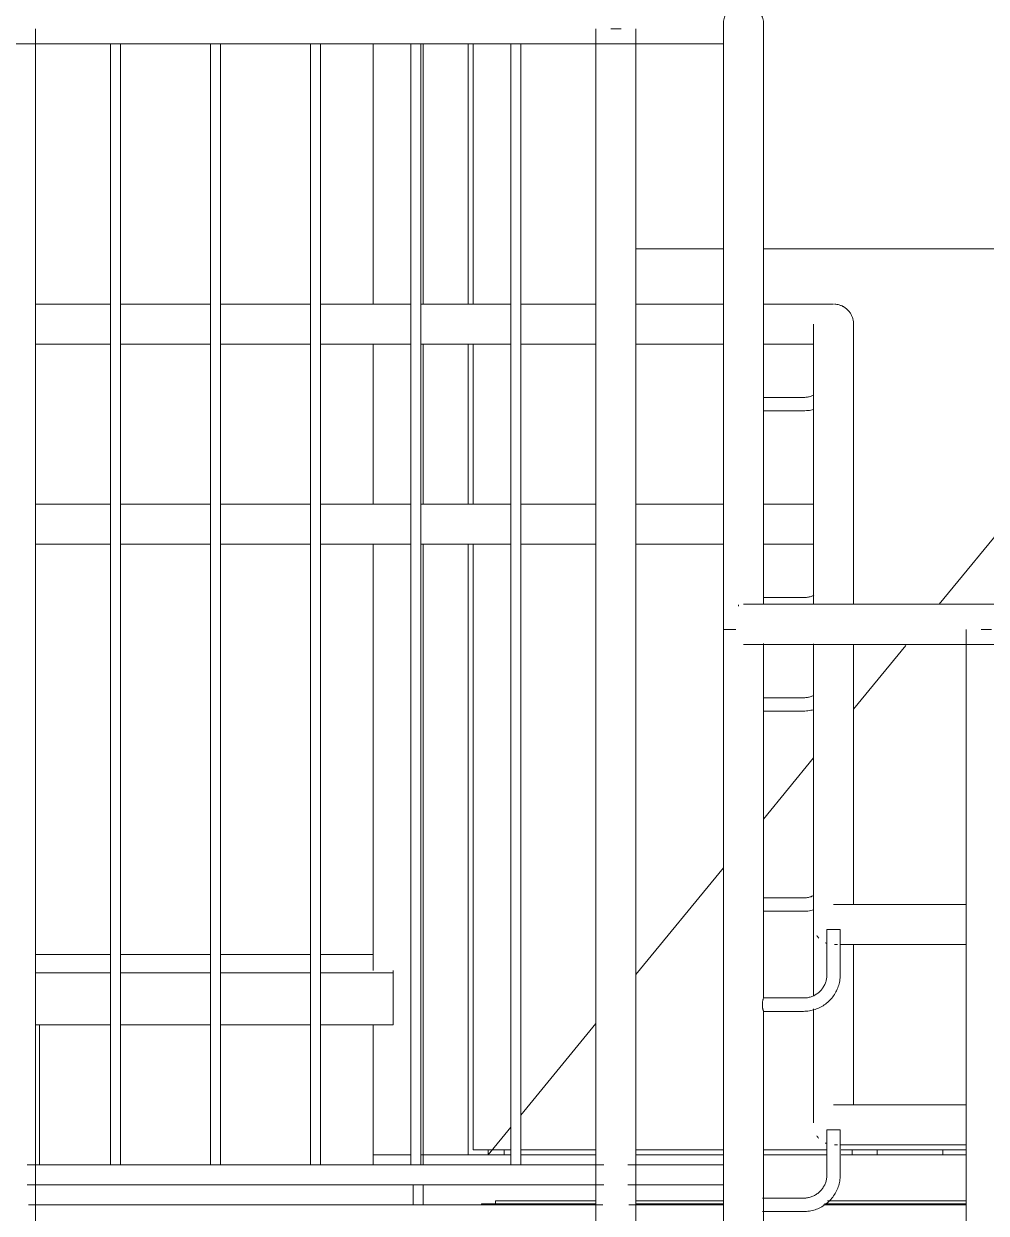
# Model space of a CAD drawing. Header units: millimetres. Extents: x -515342 to 330399, y -224905 to 507333.
# Drawn here: x 226522 to 227484, y -51188 to -49999 of the extents above; entities that cross this region are included whole.
import ezdxf

# ---------------------------------------------------------------- set-up
doc = ezdxf.new("R2010")
doc.units = ezdxf.units.MM
doc.linetypes.add('ASVP_Невидимые', pattern=[5, 3, -2])
doc.layers.get('0').update_dxf_attribs({"lineweight": 0})
for name, color, linetype, lineweight in [('Витраж', 7, 'Continuous', 0), ('Двери', 7, 'Continuous', 0), ('Двери открывание', 7, 'Continuous', 0), ('Лестницы', 7, 'Continuous', 0), ('Обобщенные модели', 7, 'Continuous', 0), ('Ограждение', 7, 'Continuous', 0), ('Перекрытие', 7, 'Continuous', 0), ('Стены внутренние', 7, 'Continuous', 0), ('Стены наружные', 7, 'Continuous', 0), ('Стены штриховка поверхности', 7, 'Continuous', 0)]:
    doc.layers.add(name, color=color, linetype=linetype, lineweight=lineweight)

# ---------------------------------------------------------------- blocks, each defined once
blk = doc.blocks.new('Дверь_Стальная_Фрамуга_2 полотна1 - АР_Дверь_Внутренняя_1350х2680h_коробка__О_Л 2-10217686-Фасад А_-Д')
at = {"layer": 'Двери'}
h = blk.add_hatch(dxfattribs=at)
h.set_pattern_fill('FP_50', color=256, style=0, pattern_type=2)
h.set_pattern_definition([(236.31, (7704.1, 1244.6), (-1778, -3556), [641.07, -5769.6]), (236.31, (7739.7, 1137.9), (-1778, -3556), [384.64, -6026.03]), (236.31, (7526.3, 1137.9), (-1778, -3556), [384.64, -6026.03])])
h.paths.add_polyline_path([(7200.4, 905), (7287.9, 905), (7287.9, 1110.1), (7200.4, 1110), (7200.4, 980)])
h.paths.add_polyline_path([(7340.6, 905), (7787.9, 905), (7787.9, 2025), (7187.9, 2025), (7187.9, 1150), (7300.1, 1149), (7303, 1149.4), (7307.9, 1150), (7313, 1149.3), (7317.9, 1147.3), (7322, 1144.1), (7326.7, 1136.2), (7327.7, 1131), (7327.9, 1121.6), (7327.9, 905)])
for p, q in [((7032.9, 850), (7032.9, 1110)), ((7037.9, 1110), (7037.9, 850)), ((7287.9, 905), (7200.4, 905)), ((7787.9, 905), (7327.7, 905)), ((7032.9, 650), (7032.9, 810.1)), ((7037.9, 810.1), (7037.9, 650)), ((7032.9, 0), (7032.9, 610.1)), ((7037.9, 610.1), (7037.9, 5)), ((7037.9, 5), (7075.4, 5)), ((7052.9, 5), (7052.9, 0)), ((7068.9, 0), (7068.9, 5)), ((7085.3, 5), (7160.4, 5)), ((7200.2, 5), (7287.9, 5)), ((7327.8, 5), (7391.4, 5)), ((7405.3, 5), (7530.4, 5)), ((7032.9, 0), (6987.9, 0)), ((7052.9, 0), (7032.9, 0)), ((7052.9, 0), (7068.9, 0))]:
    blk.add_line(p, q, dxfattribs=at)
at = {"layer": 'Двери открывание'}
for p, q in [((7503.5, 550), (7937.9, 1080)), ((7417.9, 445.4), (7469.9, 509)), ((7327.8, 335.5), (7377.9, 396.6)), ((7200.4, 180), (7287.9, 286.8)), ((7085.3, 39.6), (7160.4, 131.2)), ((7052.9, 0), (7075.4, 27.5))]:
    blk.add_line(p, q, dxfattribs=at)
blk = doc.blocks.new('Ограждение - АР_Ограждение_Балясина_D40 доп поручень 700_900-V231-Фасад А_-Д')
at = {"layer": 'Ограждение'}
blk.add_line((6600.4, -110.1), (6600.4, 1125), dxfattribs=at)
blk = doc.blocks.new('Ограждение - АР_Ограждение_Балясина_10-9707770-Фасад А_-Д')
at = {"layer": 'Ограждение'}
for p, q in [((6075.4, 1110), (6075.4, -10)), ((6080.4, 1110), (6075.4, 1110)), ((6085.4, 1110), (6080.4, 1110)), ((6085.4, -10), (6085.4, 1110)), ((6075.4, -10), (6080.4, -10)), ((6080.4, -10), (6085.4, -10))]:
    blk.add_line(p, q, dxfattribs=at)
blk = doc.blocks.new('Ограждение - АР_Ограждение_Балясина_D40 доп поручень 700_900-V232-Фасад А_-Д')
at = {"layer": 'Ограждение'}
for p, q in [((7160.4, 1125), (7160.4, -123.6)), ((7175.2, 1125), (7180.4, 1125)), ((7180.4, 1125), (7185.5, 1125)), ((7200.4, -124.9), (7200.4, 1125))]:
    blk.add_line(p, q, dxfattribs=at)
blk = doc.blocks.new('Ограждение - АР_Ограждение_Балясина_D40 доп поручень 700_900-V233-Фасад А_-Д')
at = {"layer": 'Ограждение'}
for p, q in [((7367.9, 756.7), (7327.9, 756.7)), ((7327.9, 743.3), (7367.9, 743.3)), ((7367.9, 556.7), (7327.9, 556.7))]:
    blk.add_line(p, q, dxfattribs=at)
at = {"layer": 'Ограждение', "flags": 128}
for points in [[(7378, 759), (7377.2, 758.6), (7376.3, 758.3), (7375.4, 757.9), (7374.5, 757.6), (7373.6, 757.4), (7372.7, 757.2), (7371.8, 757), (7370.9, 756.9), (7370, 756.8), (7369, 756.7), (7368.1, 756.7), (7367.9, 756.7)], [(7367.9, 743.3), (7369.3, 743.4), (7370.8, 743.5), (7372.2, 743.6), (7373.7, 743.8), (7375.1, 744.1), (7376.6, 744.4), (7377.9, 744.7)], [(7378, 559), (7377.2, 558.6), (7376.3, 558.3), (7375.4, 557.9), (7374.5, 557.6), (7373.6, 557.4), (7372.7, 557.2), (7371.8, 557), (7370.9, 556.9), (7370, 556.8), (7369, 556.7), (7368.1, 556.7), (7367.9, 556.7)]]:
    blk.add_lwpolyline(points, dxfattribs=at)
blk = doc.blocks.new('Ограждение - АР_Ограждение_Балясина_D40 доп поручень 700_900-V234-Фасад А_-Д')
at = {"layer": 'Ограждение'}
for p, q in [((7287.9, 825), (7287.9, 817.6)), ((7327.9, 817.6), (7327.9, 825)), ((7287.9, 542.7), (7287.9, 525)), ((7367.9, 456.7), (7327.9, 456.7)), ((7327.9, 443.3), (7367.9, 443.3)), ((7367.9, 256.7), (7327.7, 256.7)), ((7327.7, 243.3), (7367.9, 243.3))]:
    blk.add_line(p, q, dxfattribs=at)
at = {"layer": 'Ограждение', "flags": 128}
for points in [[(7378, 459), (7377.2, 458.6), (7376.3, 458.3), (7375.4, 457.9), (7374.5, 457.6), (7373.6, 457.4), (7372.7, 457.2), (7371.8, 457), (7370.9, 456.9), (7370, 456.8), (7369, 456.7), (7368.1, 456.7), (7367.9, 456.7)], [(7367.9, 443.3), (7369.3, 443.4), (7370.8, 443.5), (7372.2, 443.6), (7373.7, 443.8), (7375.1, 444.1), (7376.6, 444.4), (7377.9, 444.7)], [(7378, 259), (7377.2, 258.6), (7376.3, 258.3), (7375.4, 257.9), (7374.5, 257.6), (7373.6, 257.4), (7372.7, 257.2), (7371.8, 257), (7370.9, 256.9), (7370, 256.8), (7369, 256.7), (7368.1, 256.7), (7367.9, 256.7)], [(7367.9, 243.3), (7369.3, 243.4), (7370.8, 243.5), (7372.2, 243.6), (7373.7, 243.8), (7375.1, 244.1), (7376.6, 244.4), (7377.9, 244.7)]]:
    blk.add_lwpolyline(points, dxfattribs=at)
blk = doc.blocks.new('Ограждение - АР_Ограждение_Балясина_10-10261096-Фасад А_-Д')
at = {"layer": 'Ограждение'}
blk.add_line((7302.9, 549.5), (7302.9, 548.3), dxfattribs=at)
blk = doc.blocks.new('Ограждение - АР_Ограждение_Балясина_D40 доп поручень 700_900-V235-Фасад А_-Д')
at = {"layer": 'Ограждение', "flags": 128}
for points in [[(7367.9, 143.3), (7369.3, 143.4), (7370.8, 143.5), (7372.2, 143.6), (7373.7, 143.8), (7375.1, 144.1), (7376.6, 144.4), (7378, 144.8), (7379.4, 145.2), (7380.8, 145.7), (7382.1, 146.2), (7383.5, 146.8), (7384.8, 147.5), (7386.1, 148.2), (7387.3, 148.9), (7388.6, 149.7), (7389.7, 150.6), (7390.9, 151.5), (7392, 152.4), (7393.1, 153.4), (7394.2, 154.5), (7395.2, 155.5), (7396.1, 156.6), (7397, 157.8), (7397.9, 159), (7398.7, 160.2), (7399.5, 161.4), (7400.2, 162.7), (7400.9, 164), (7401.5, 165.4), (7402, 166.7), (7402.5, 168.1), (7403, 169.5), (7403.4, 170.9), (7403.7, 172.3), (7404, 173.8), (7404.2, 175.2), (7404.4, 176.7), (7404.5, 178.1), (7404.5, 179.6), (7404.5, 180)], [(7367.9, -56.7), (7369.3, -56.6), (7370.8, -56.5), (7372.2, -56.4), (7373.7, -56.2), (7375.1, -55.9), (7376.6, -55.6), (7378, -55.2), (7379.4, -54.8), (7380.8, -54.3), (7382.1, -53.8), (7383.5, -53.2), (7384.8, -52.5), (7386.1, -51.8), (7387.3, -51.1), (7388.6, -50.3), (7389.7, -49.4), (7390.9, -48.5), (7392, -47.6), (7393.1, -46.6), (7394.2, -45.5), (7395.2, -44.5), (7396.1, -43.4), (7397, -42.2), (7397.9, -41), (7398.7, -39.8), (7399.5, -38.6), (7400.2, -37.3), (7400.9, -36), (7401.5, -34.6), (7402, -33.3), (7402.5, -31.9), (7403, -30.5), (7403.4, -29.1), (7403.7, -27.7), (7404, -26.2), (7404.2, -24.8), (7404.4, -23.3), (7404.5, -21.9), (7404.5, -20.4), (7404.5, -20)]]:
    blk.add_lwpolyline(points, dxfattribs=at)
blk = doc.blocks.new('Ограждение - АР_Ограждение_Балясина_D40 доп поручень 700_900-V236-Фасад А_-Д')
at = {"layer": 'Ограждение'}
for p, q in [((7287.9, 525), (7287.9, -800)), ((7287.9, 525), (7300.3, 525)), ((7327.9, 156.7), (7327.9, 510.7)), ((7391.2, 225), (7391.2, 180)), ((7391.2, 225), (7404.5, 225)), ((7404.5, 180), (7404.5, 225)), ((7367.9, 156.7), (7327.9, 156.7)), ((7327.9, -610), (7327.9, 143.3)), ((7327.9, 143.3), (7367.9, 143.3)), ((7391.2, 25), (7391.2, -20)), ((7391.2, 25), (7404.5, 25)), ((7404.5, -20), (7404.5, 25)), ((7367.9, -43.3), (7326.7, -43.3)), ((7326.7, -56.7), (7367.9, -56.7))]:
    blk.add_line(p, q, dxfattribs=at)
at = {"layer": 'Ограждение', "flags": 128}
for points in [[(7367.9, 143.3), (7369.3, 143.4), (7370.8, 143.5), (7372.2, 143.6), (7373.7, 143.8), (7375.1, 144.1), (7376.6, 144.4), (7378, 144.8), (7379.4, 145.2), (7380.8, 145.7), (7382.1, 146.2), (7383.5, 146.8), (7384.8, 147.5), (7386.1, 148.2), (7387.3, 148.9), (7388.6, 149.7), (7389.7, 150.6), (7390.9, 151.5), (7392, 152.4), (7393.1, 153.4), (7394.2, 154.5), (7395.2, 155.5), (7396.1, 156.6), (7397, 157.8), (7397.9, 159), (7398.7, 160.2), (7399.5, 161.4), (7400.2, 162.7), (7400.9, 164), (7401.5, 165.4), (7402, 166.7), (7402.5, 168.1), (7403, 169.5), (7403.4, 170.9), (7403.7, 172.3), (7404, 173.8), (7404.2, 175.2), (7404.4, 176.7), (7404.5, 178.1), (7404.5, 179.6), (7404.5, 180)], [(7391.2, 180), (7391.2, 179.1), (7391.1, 178.1), (7391, 177.2), (7390.9, 176.3), (7390.7, 175.4), (7390.5, 174.5), (7390.3, 173.6), (7390, 172.7), (7389.7, 171.8), (7389.3, 170.9), (7389, 170.1), (7388.5, 169.2), (7388.1, 168.4), (7387.6, 167.6), (7387.1, 166.8), (7386.6, 166.1), (7386, 165.3), (7385.4, 164.6), (7384.8, 163.9), (7384.1, 163.3), (7383.4, 162.6), (7382.7, 162), (7382, 161.4), (7381.2, 160.9), (7380.5, 160.4), (7379.7, 159.9), (7378.8, 159.4), (7378, 159), (7377.2, 158.6), (7376.3, 158.3), (7375.4, 157.9), (7374.5, 157.6), (7373.6, 157.4), (7372.7, 157.2), (7371.8, 157), (7370.9, 156.9), (7370, 156.8), (7369, 156.7), (7368.1, 156.7), (7367.9, 156.7)], [(7367.9, -56.7), (7369.3, -56.6), (7370.8, -56.5), (7372.2, -56.4), (7373.7, -56.2), (7375.1, -55.9), (7376.6, -55.6), (7378, -55.2), (7379.4, -54.8), (7380.8, -54.3), (7382.1, -53.8), (7383.5, -53.2), (7384.8, -52.5), (7386.1, -51.8), (7387.3, -51.1), (7388.6, -50.3), (7389.7, -49.4), (7390.9, -48.5), (7392, -47.6), (7393.1, -46.6), (7394.2, -45.5), (7395.2, -44.5), (7396.1, -43.4), (7397, -42.2), (7397.9, -41), (7398.7, -39.8), (7399.5, -38.6), (7400.2, -37.3), (7400.9, -36), (7401.5, -34.6), (7402, -33.3), (7402.5, -31.9), (7403, -30.5), (7403.4, -29.1), (7403.7, -27.7), (7404, -26.2), (7404.2, -24.8), (7404.4, -23.3), (7404.5, -21.9), (7404.5, -20.4), (7404.5, -20)], [(7391.2, -20), (7391.2, -20.9), (7391.1, -21.9), (7391, -22.8), (7390.9, -23.7), (7390.7, -24.6), (7390.5, -25.5), (7390.3, -26.4), (7390, -27.3), (7389.7, -28.2), (7389.3, -29.1), (7389, -29.9), (7388.5, -30.8), (7388.1, -31.6), (7387.6, -32.4), (7387.1, -33.2), (7386.6, -33.9), (7386, -34.7), (7385.4, -35.4), (7384.8, -36.1), (7384.1, -36.7), (7383.4, -37.4), (7382.7, -38), (7382, -38.6), (7381.2, -39.1), (7380.5, -39.6), (7379.7, -40.1), (7378.8, -40.6), (7378, -41), (7377.2, -41.4), (7376.3, -41.7), (7375.4, -42.1), (7374.5, -42.4), (7373.6, -42.6), (7372.7, -42.8), (7371.8, -43), (7370.9, -43.1), (7370, -43.2), (7369, -43.3), (7368.1, -43.3), (7367.9, -43.3)]]:
    blk.add_lwpolyline(points, dxfattribs=at)
at = {"layer": 'Ограждение'}
blk.add_open_spline([(7327.9, 143.3), (7327.9, 143.3), (7327.8, 143.6), (7327.5, 144.6), (7327.2, 145.7), (7327, 146.6), (7326.8, 147.7), (7326.7, 148.7), (7326.7, 149.6), (7326.7, 150.3), (7326.7, 151), (7326.8, 152), (7327, 153.1), (7327.2, 154.3), (7327.4, 155.3), (7327.7, 156.3), (7327.9, 156.7), (7327.9, 156.7)], degree=3, knots=[0, 0, 0, 0, 0.111111, 0.222222, 0.277778, 0.333333, 0.388889, 0.444444, 0.479167, 0.513889, 0.548611, 0.583333, 0.652778, 0.722222, 0.791667, 0.861111, 1, 1, 1, 1], dxfattribs=at)
blk = doc.blocks.new('Ограждение - АР_Ограждение_Балясина_D40 доп поручень 700_900-V237-Фасад А_-Д')
at = {"layer": 'Ограждение'}
for p, q in [((7530.4, 525), (7530.4, -800)), ((7545.2, 525), (7550.4, 525)), ((7550.4, 525), (7555.5, 525))]:
    blk.add_line(p, q, dxfattribs=at)
blk = doc.blocks.new('Ограждение - Ограждение-9728431-Фасад А_-Д')
at = {"layer": 'Ограждение'}
for p, q in [((7168.5, -10), (6592.2, -10)), ((7287.9, -10), (7192.2, -10)), ((6592.2, -30), (7168.5, -30)), ((7192.2, -30), (7287.9, -30))]:
    blk.add_line(p, q, dxfattribs=at)
for name, p in [('Ограждение - АР_Ограждение_Балясина_D40 доп поручень 700_900-V231-Фасад А_-Д', (0, 0)), ('Ограждение - АР_Ограждение_Балясина_D40 доп поручень 700_900-V232-Фасад А_-Д', (0, 0)), ('Ограждение - АР_Ограждение_Балясина_10-9707770-Фасад А_-Д', (600, 0)), ('Ограждение - АР_Ограждение_Балясина_10-9707770-Фасад А_-Д', (700, 0)), ('Ограждение - АР_Ограждение_Балясина_10-9707770-Фасад А_-Д', (800, 0)), ('Ограждение - АР_Ограждение_Балясина_10-9707770-Фасад А_-Д', (900, 0)), ('Ограждение - АР_Ограждение_Балясина_10-9707770-Фасад А_-Д', (1000, 0)), ('Ограждение - АР_Ограждение_Балясина_D40 доп поручень 700_900-V234-Фасад А_-Д', (0, 0)), ('Ограждение - АР_Ограждение_Балясина_D40 доп поручень 700_900-V233-Фасад А_-Д', (0, 0)), ('Ограждение - АР_Ограждение_Балясина_10-10261096-Фасад А_-Д', (0, 0)), ('Ограждение - АР_Ограждение_Балясина_D40 доп поручень 700_900-V236-Фасад А_-Д', (0, 0)), ('Ограждение - АР_Ограждение_Балясина_D40 доп поручень 700_900-V237-Фасад А_-Д', (0, 0)), ('Ограждение - АР_Ограждение_Балясина_D40 доп поручень 700_900-V235-Фасад А_-Д', (0, 0)), ('Ограждение - АР_Ограждение_Балясина_D40 доп поручень 700_900-V235-Фасад А_-Д', (0, 0))]:
    blk.add_blockref(name, p)
blk = doc.blocks.new('Тип верхнего поручня - Верхний поручень_Внутренний_-9728835-Фасад А_-Д')
at = {"layer": 'Ограждение'}
for p, q in [((7287.9, 1130), (7287.9, 1106.6)), ((7327.9, 1106.6), (7327.9, 1130)), ((5852.9, 1110), (7082.5, 1110)), ((7082.5, 1110), (7207.9, 1110)), ((7287.9, 999.3), (7287.9, 542.7)), ((7327.9, 549.9), (7327.9, 999.3)), ((8969.2, 550), (7407.9, 550)), ((7407.9, 510), (8969.2, 510))]:
    blk.add_line(p, q, dxfattribs=at)
at = {"layer": 'Ограждение', "flags": 128}
for points in [[(7287.9, 1110), (7285.6, 1110), (7283, 1110), (7280.3, 1110), (7277.5, 1110), (7274.6, 1110), (7271.6, 1110), (7268.4, 1110), (7265.2, 1110), (7261.9, 1110), (7258.5, 1110), (7255, 1110), (7251.4, 1110), (7247.8, 1110), (7244.1, 1110), (7240.3, 1110), (7236.5, 1110), (7232.7, 1110), (7228.8, 1110), (7224.8, 1110), (7220.9, 1110), (7216.9, 1110), (7212.9, 1110), (7208.9, 1110), (7207.9, 1110)], [(7287.9, 999.3), (7287.9, 1001.5), (7287.9, 1003.9), (7287.9, 1006.5), (7287.9, 1009.2), (7287.9, 1012.1), (7287.9, 1015.1), (7287.9, 1018.3), (7287.9, 1021.6), (7287.9, 1025.1), (7287.9, 1028.6), (7287.9, 1032.4), (7287.9, 1036.2), (7287.9, 1040.1), (7287.9, 1044.2), (7287.9, 1048.3), (7287.9, 1052.6), (7287.9, 1056.9), (7287.9, 1061.3), (7287.9, 1065.8), (7287.9, 1070.3), (7287.9, 1074.9), (7287.9, 1079.6), (7287.9, 1084.3), (7287.9, 1089), (7287.9, 1093.8), (7287.9, 1098.6), (7287.9, 1103.3), (7287.9, 1106.6)], [(7327.9, 1106.6), (7327.9, 1101.8), (7327.9, 1097), (7327.9, 1092.2), (7327.9, 1087.5), (7327.9, 1082.8), (7327.9, 1078.1), (7327.9, 1073.4), (7327.9, 1068.9), (7327.9, 1064.3), (7327.9, 1059.9), (7327.9, 1055.5), (7327.9, 1051.2), (7327.9, 1047), (7327.9, 1042.9), (7327.9, 1038.8), (7327.9, 1034.9), (7327.9, 1031.1), (7327.9, 1027.5), (7327.9, 1023.9), (7327.9, 1020.5), (7327.9, 1017.2), (7327.9, 1014.1), (7327.9, 1011.1), (7327.9, 1008.3), (7327.9, 1005.6), (7327.9, 1003.1), (7327.9, 1000.8), (7327.9, 999.3)], [(7407.9, 550), (7403.9, 550), (7399.9, 550), (7395.9, 550), (7391.9, 550), (7388, 550), (7384.1, 550), (7380.2, 550), (7376.4, 550), (7372.6, 550), (7368.9, 550), (7365.3, 550), (7361.7, 550), (7358.2, 550), (7354.7, 550), (7351.4, 550), (7348.1, 550), (7345, 550), (7341.9, 550), (7339, 550), (7336.1, 550), (7333.4, 550), (7330.8, 550), (7328.3, 550), (7325.9, 550), (7323.7, 550), (7321.6, 550), (7319.7, 550), (7317.8, 550), (7316.2, 550), (7314.6, 550), (7313.3, 550), (7312.1, 550), (7311, 550), (7310.1, 550), (7309.3, 550), (7308.7, 550), (7308.3, 550), (7308, 550), (7307.9, 550), (7307.9, 550)], [(7287.9, 532.4), (7287.9, 533.4), (7287.9, 534.7), (7287.9, 536.1), (7287.9, 537.7), (7287.9, 539.5), (7287.9, 541.4), (7287.9, 542.7)], [(7307.9, 510), (7307.9, 510), (7308.2, 510), (7308.6, 510), (7309.1, 510), (7309.8, 510), (7310.7, 510), (7311.7, 510), (7312.9, 510), (7314.3, 510), (7315.7, 510), (7317.4, 510), (7319.2, 510), (7321.1, 510), (7323.1, 510), (7325.3, 510), (7327.6, 510), (7330.1, 510), (7332.7, 510), (7335.4, 510), (7338.2, 510), (7341.1, 510), (7344.1, 510), (7347.3, 510), (7350.5, 510), (7353.8, 510), (7357.2, 510), (7360.7, 510), (7364.3, 510), (7367.9, 510), (7371.6, 510), (7375.4, 510), (7379.2, 510), (7383, 510), (7386.9, 510), (7390.9, 510), (7394.8, 510), (7398.8, 510), (7402.8, 510), (7406.8, 510), (7407.9, 510)]]:
    blk.add_lwpolyline(points, dxfattribs=at)
at = {"layer": 'Ограждение'}
blk.add_open_spline([(7327.9, 1130), (7327.9, 1131.8), (7327.5, 1134.4), (7326.4, 1137.7), (7325.4, 1139.6), (7324.5, 1141.1), (7323.5, 1142.5), (7322.3, 1143.9), (7321, 1145), (7319.7, 1146.2), (7317.9, 1147.4), (7315.5, 1148.5), (7312.2, 1149.7), (7307.9, 1150.2), (7303.5, 1149.7), (7300.2, 1148.5), (7297.8, 1147.4), (7296, 1146.2), (7294.7, 1145), (7293.4, 1143.9), (7291.9, 1142.2), (7290.7, 1140.4), (7289.9, 1138.9), (7289.2, 1137.3), (7288.2, 1134.4), (7287.9, 1131.8), (7287.9, 1130)], degree=3, knots=[0, 0, 0, 0, 0.083333, 0.125, 0.166667, 0.1875, 0.208333, 0.25, 0.270833, 0.291667, 0.333333, 0.375, 0.416667, 0.5, 0.583333, 0.625, 0.666667, 0.708333, 0.729167, 0.75, 0.791667, 0.833333, 0.854167, 0.875, 0.916667, 1, 1, 1, 1], dxfattribs=at)
blk = doc.blocks.new('Тип перил - Перила_Внутренний_-9728852-Фасад А_-Д')
at = {"layer": 'Ограждение'}
for p, q in [((6675.5, 850), (6600.4, 850)), ((6775.5, 850), (6685.4, 850)), ((6875.5, 850), (6785.4, 850)), ((6975.5, 850), (6885.4, 850)), ((7075.5, 850), (6985.4, 850)), ((7160.5, 850), (7085.4, 850)), ((7287.9, 850), (7200.4, 850)), ((7347.9, 850), (7327.7, 850)), ((7377.9, 826.8), (7377.9, 549.7)), ((7417.9, 830), (7417.8, 829.2)), ((7417.9, 550), (7417.9, 826.8)), ((6600.4, 810), (6675.5, 810)), ((6685.4, 810), (6775.5, 810)), ((6785.4, 810), (6875.5, 810)), ((6885.4, 810), (6975.5, 810)), ((6985.4, 810), (7075.5, 810)), ((7085.4, 810), (7160.5, 810)), ((7200.4, 810), (7287.9, 810)), ((7327.9, 810), (7347.9, 810)), ((7377.9, 510.4), (7377.9, 237.4)), ((7417.9, 249.7), (7417.9, 510)), ((7530.5, 250), (7447.9, 250)), ((7447.9, 210), (7530.5, 210))]:
    blk.add_line(p, q, dxfattribs=at)
at = {"layer": 'Ограждение', "flags": 128}
for points in [[(7347.9, 850), (7349.9, 850), (7351.8, 850), (7353.8, 850), (7355.8, 850), (7357.8, 850), (7359.7, 850), (7361.7, 850), (7363.6, 850), (7365.5, 850), (7367.3, 850), (7369.1, 850), (7370.9, 850), (7372.7, 850), (7374.4, 850), (7376.1, 850), (7377.7, 850), (7379.3, 850), (7380.8, 850), (7382.3, 850), (7383.7, 850), (7385.1, 850), (7386.4, 850), (7387.6, 850), (7388.8, 850), (7389.9, 850), (7391, 850), (7391.9, 850), (7392.9, 850), (7393.7, 850), (7394.5, 850), (7395.1, 850), (7395.8, 850), (7396.3, 850), (7396.7, 850), (7397.1, 850), (7397.4, 850), (7397.6, 850), (7397.8, 850), (7397.8, 850)], [(7398.7, 850), (7399.5, 849.9), (7400.2, 849.9), (7401, 849.7), (7401.8, 849.6), (7402.6, 849.4), (7403.4, 849.2), (7404.1, 849), (7404.9, 848.7), (7405.6, 848.4), (7406.4, 848.1), (7407.1, 847.7), (7407.8, 847.4), (7408.5, 846.9), (7409.1, 846.5), (7409.8, 846), (7410.4, 845.6), (7411, 845), (7411.6, 844.5), (7412.2, 843.9), (7412.7, 843.3), (7413.3, 842.7), (7413.8, 842.1), (7414.2, 841.5), (7414.7, 840.8), (7415.1, 840.1), (7415.5, 839.4), (7415.9, 838.7), (7416.2, 838), (7416.5, 837.2), (7416.8, 836.5), (7417, 835.7), (7417.2, 835), (7417.4, 834.2), (7417.6, 833.4), (7417.7, 832.6), (7417.8, 831.8), (7417.8, 831), (7417.9, 830.2), (7417.9, 830)], [(7377.9, 830), (7377.9, 830), (7377.9, 829.9), (7377.9, 829.8), (7377.9, 829.6), (7377.9, 829.4), (7377.9, 829.1), (7377.9, 828.8), (7377.9, 828.5), (7377.9, 828.1), (7377.9, 827.6), (7377.9, 827.1), (7377.9, 826.8)], [(7417.9, 826.8), (7417.9, 827.3), (7417.9, 827.8), (7417.9, 828.2), (7417.9, 828.6), (7417.9, 829), (7417.9, 829.3), (7417.9, 829.5), (7417.9, 829.7), (7417.9, 829.8), (7417.9, 829.9), (7417.9, 830), (7417.9, 830)], [(7377.9, 810), (7376.5, 810), (7374.9, 810), (7373.2, 810), (7371.4, 810), (7369.6, 810), (7367.8, 810), (7366, 810), (7364.1, 810), (7362.2, 810), (7360.3, 810), (7358.3, 810), (7356.4, 810), (7354.4, 810), (7352.4, 810), (7350.4, 810), (7348.4, 810), (7347.9, 810)], [(7447.9, 250), (7445.9, 250), (7443.9, 250), (7441.9, 250), (7439.9, 250), (7437.9, 250), (7436, 250), (7434, 250), (7432.1, 250), (7430.2, 250), (7428.4, 250), (7426.6, 250), (7424.8, 250), (7423, 250), (7421.3, 250), (7419.6, 250), (7418, 250), (7416.4, 250), (7414.9, 250), (7413.4, 250), (7412, 250), (7410.6, 250), (7409.3, 250), (7408.1, 250), (7406.9, 250), (7405.8, 250), (7404.7, 250), (7403.8, 250), (7402.8, 250), (7402, 250), (7401.3, 250), (7400.6, 250), (7400, 250), (7399.4, 250), (7399, 250), (7398.6, 250), (7398.3, 250), (7398.1, 250), (7397.9, 250), (7397.9, 250), (7397.9, 250)], [(7377.9, 232), (7377.9, 232.7), (7377.9, 233.6), (7377.9, 234.5), (7377.9, 235.5), (7377.9, 236.7), (7377.9, 237.4)], [(7383.1, 216.5), (7382.6, 217.1), (7382.1, 217.7), (7381.6, 218.4), (7381.1, 219)], [(7391, 211.2), (7390.3, 211.5), (7389.5, 211.8)], [(7398.8, 210), (7399.3, 210), (7399.8, 210), (7400.4, 210), (7401.1, 210), (7401.8, 210)], [(7404.5, 210), (7405.5, 210), (7406.6, 210), (7407.7, 210), (7409, 210), (7410.3, 210), (7411.6, 210), (7413, 210), (7414.5, 210), (7416, 210), (7417.6, 210), (7419.2, 210), (7420.8, 210), (7422.5, 210), (7424.3, 210), (7426.1, 210), (7427.9, 210), (7429.7, 210), (7431.6, 210), (7433.5, 210), (7435.4, 210), (7437.4, 210), (7439.4, 210), (7441.3, 210), (7443.3, 210), (7445.3, 210), (7447.3, 210), (7447.9, 210)]]:
    blk.add_lwpolyline(points, dxfattribs=at)
blk = doc.blocks.new('Тип перил - Перила_Внутренний_-9728893-Фасад А_-Д')
at = {"layer": 'Ограждение'}
for p, q in [((6675.4, 650), (6600.4, 650)), ((6775.4, 650), (6685.4, 650)), ((6875.4, 650), (6785.4, 650)), ((6975.4, 650), (6885.4, 650)), ((7075.4, 650), (6985.4, 650)), ((7160.4, 650), (7085.4, 650)), ((7287.9, 650), (7200.4, 650)), ((7347.9, 650), (7327.9, 650)), ((6600.4, 610), (6675.4, 610)), ((6685.4, 610), (6775.4, 610)), ((6785.4, 610), (6875.4, 610)), ((6885.4, 610), (6975.4, 610)), ((6985.4, 610), (7075.4, 610)), ((7085.4, 610), (7160.4, 610)), ((7200.4, 610), (7287.9, 610)), ((7327.9, 610), (7347.9, 610)), ((7377.9, 237.4), (7377.9, 159.3)), ((7417.9, 49.7), (7417.9, 210.2)), ((7377.9, 146), (7377.9, 37.4)), ((7530.4, 50), (7447.9, 50)), ((7447.9, 10), (7530.4, 10))]:
    blk.add_line(p, q, dxfattribs=at)
at = {"layer": 'Ограждение', "flags": 128}
for points in [[(7347.9, 650), (7349.9, 650), (7351.8, 650), (7353.8, 650), (7355.8, 650), (7357.8, 650), (7359.7, 650), (7361.7, 650), (7363.6, 650), (7365.5, 650), (7367.3, 650), (7369.1, 650), (7370.9, 650), (7372.7, 650), (7374.4, 650), (7376.1, 650), (7377.7, 650)], [(7377.9, 610), (7376.5, 610), (7374.9, 610), (7373.2, 610), (7371.4, 610), (7369.6, 610), (7367.8, 610), (7366, 610), (7364.1, 610), (7362.2, 610), (7360.3, 610), (7358.3, 610), (7356.4, 610), (7354.4, 610), (7352.4, 610), (7350.4, 610), (7348.4, 610), (7347.9, 610)], [(7447.9, 50), (7445.9, 50), (7443.9, 50), (7441.9, 50), (7439.9, 50), (7437.9, 50), (7436, 50), (7434, 50), (7432.1, 50), (7430.2, 50), (7428.4, 50), (7426.6, 50), (7424.8, 50), (7423, 50), (7421.3, 50), (7419.6, 50), (7418, 50), (7416.4, 50), (7414.9, 50), (7413.4, 50), (7412, 50), (7410.6, 50), (7409.3, 50), (7408.1, 50), (7406.9, 50), (7405.8, 50), (7404.7, 50), (7403.8, 50), (7402.8, 50), (7402, 50), (7401.3, 50), (7400.6, 50), (7400, 50), (7399.4, 50), (7399, 50), (7398.6, 50), (7398.3, 50), (7398.1, 50), (7397.9, 50), (7397.9, 50), (7397.9, 50)], [(7377.9, 32), (7377.9, 32.7), (7377.9, 33.6), (7377.9, 34.5), (7377.9, 35.5), (7377.9, 36.7), (7377.9, 37.4)], [(7383.1, 16.5), (7382.6, 17.1), (7382.1, 17.7), (7381.6, 18.4), (7381.1, 19)], [(7391, 11.2), (7390.3, 11.5), (7389.5, 11.8)], [(7398.8, 10), (7399.3, 10), (7399.8, 10), (7400.4, 10), (7401.1, 10), (7401.8, 10)], [(7404.5, 10), (7405.5, 10), (7406.6, 10), (7407.7, 10), (7409, 10), (7410.3, 10), (7411.6, 10), (7413, 10), (7414.5, 10), (7416, 10), (7417.6, 10), (7419.2, 10), (7420.8, 10), (7422.5, 10), (7424.3, 10), (7426.1, 10), (7427.9, 10), (7429.7, 10), (7431.6, 10), (7433.5, 10), (7435.4, 10), (7437.4, 10), (7439.4, 10), (7441.3, 10), (7443.3, 10), (7445.3, 10), (7447.3, 10), (7447.9, 10)]]:
    blk.add_lwpolyline(points, dxfattribs=at)
blk = doc.blocks.new('Ограждение - Ограждение-10020769-Фасад А_-Д')
at = {"layer": 'Ограждение'}
for p, q in [((6675.4, 181.8), (6600.2, 181.8)), ((6775.4, 181.8), (6685.2, 181.8)), ((6875.4, 181.8), (6785.2, 181.8)), ((6957.9, 181.8), (6885.2, 181.8)), ((6957.9, 184), (6957.9, 181.8)), ((6957.9, 181.8), (6957.9, 130)), ((6675.4, 130), (6600.2, 130)), ((6775.4, 130), (6685.3, 130)), ((6875.4, 130), (6785.3, 130)), ((6957.9, 130), (6885.3, 130))]:
    blk.add_line(p, q, dxfattribs=at)
blk = doc.blocks.new('Прямоугольный импост - АР_Откос_Металлический_50х330 Серый Левый_Двери-10217750-Фасад А_-Д')
at = {"layer": 'Витраж'}
for p, q in [((6937.9, 850), (6937.9, 1110.1)), ((6987.9, 850), (6987.9, 1110.1)), ((6937.9, 650), (6937.9, 810.2)), ((6987.9, 650), (6987.9, 810.2)), ((6937.9, 184), (6937.9, 610.2)), ((6987.9, 0), (6987.9, 610.2)), ((6937.9, 0), (6937.9, 130)), ((6975.4, 0), (6937.9, 0)), ((6987.9, 0), (6985.3, 0))]:
    blk.add_line(p, q, dxfattribs=at)
blk = doc.blocks.new('СД_Люблино_Фасады_rvt-2-Фасад А_-Д')
at = {"layer": 'Стены штриховка поверхности', "true_color": 0xcacaca}
h = blk.add_hatch(dxfattribs=at)
h.set_pattern_fill('FP_53', color=9, style=0, pattern_type=2)
h.set_pattern_definition([(0, (6937.85, -3300), (0, 600), []), (90, (6937.85, -3300), (-600, 4e-14), [])])
h.paths.add_polyline_path([(-412.1, -526.4), (-394.2, -525), (-394.2, 124.8), (-412.1, 126.3), (-412.1, -514.5)])
h.paths.add_polyline_path([(-354.2, -521.8), (112.9, -484.4), (112.9, 84.3), (-354.2, 121.6), (-354.2, -514.5)])
h.paths.add_polyline_path([(152.9, -481.2), (194.9, -477.8), (194.9, 77.7), (152.9, 80.5), (152.9, -415.3)])
h.paths.add_polyline_path([(234.9, -474.6), (247.9, -473.6), (247.9, 73.5), (234.9, 74.5), (234.9, -415.3)])
h.paths.add_polyline_path([(287.9, -470.4), (325.8, -467.4), (325.8, 67.2), (287.9, 70.3), (287.9, -415.3)])
h.paths.add_polyline_path([(365.8, -464.2), (832.9, -426.8), (832.9, 26.7), (365.8, 64), (365.8, -415.3)])
h.paths.add_polyline_path([(872.9, -423.6), (914.9, -420.2), (914.9, 20.1), (872.9, 23.5), (872.9, -415.3)])
h.paths.add_polyline_path([(954.9, -417), (967.9, -415.3), (967.9, 15.9), (954.9, 16.9), (954.9, -415.3)])
h.paths.add_polyline_path([(1007.9, -412.8), (1045.8, -409.8), (1045.8, 9.6), (1007.9, 12.7), (1007.9, -316.2)])
h.paths.add_polyline_path([(1085.8, -406.6), (1552.9, -369.2), (1552.9, -30.9), (1085.8, 6.4), (1085.8, -316.2)])
h.paths.add_polyline_path([(1592.9, -366), (1634.9, -362.6), (1634.9, -37.5), (1592.9, -34.1), (1592.9, -316.2)])
h.paths.add_polyline_path([(1674.9, -359.4), (1687.9, -358.4), (1687.9, -41.7), (1674.9, -40.7), (1674.9, -316.2)])
h.paths.add_polyline_path([(1727.9, -355.2), (1765.8, -352.2), (1765.8, -48), (1727.9, -44.9), (1727.9, -316.2)])
h.paths.add_polyline_path([(1805.8, -349), (2272.9, -311.6), (2272.9, -88.5), (1805.8, -51.2), (1805.8, -316.2)])
h.paths.add_polyline_path([(2312.9, -308.4), (2354.9, -305), (2354.9, -95.1), (2312.9, -91.7), (2312.9, -217)])
h.paths.add_polyline_path([(2394.9, -301.8), (2407.9, -300.8), (2407.9, -99.3), (2394.9, -98.3), (2394.9, -217)])
h.paths.add_polyline_path([(2447.9, -297.6), (2485.8, -294.6), (2485.8, -105.6), (2447.9, -102.5), (2447.9, -217)])
h.paths.add_polyline_path([(2525.8, -291.4), (2992.9, -254), (2992.9, -146.1), (2525.8, -108.8), (2525.8, -217)])
h.paths.add_polyline_path([(3032.9, -250.8), (3074.9, -247.4), (3074.5, -152.7), (3032.9, -149.3), (3032.9, -217)])
h.paths.add_polyline_path([(3114.9, -244.2), (3127.9, -243.2), (3127.9, -156.9), (3114.9, -155.9), (3114.9, -217)])
h.paths.add_polyline_path([(3167.9, -240), (3205.8, -237), (3205.8, -163.2), (3167.9, -160.1), (3167.9, -217)])
h.paths.add_polyline_path([(3245.8, -233.8), (3667.1, -200.1), (3245.8, -166.4), (3245.8, -217)])
h.paths.add_polyline_path([(3012.9, -209.3), (3017.1, -207.4), (3010.6, -208.9)])
h.paths.add_polyline_path([(3006.3, -200.9), (3006.3, -197.4), (3006.3, -200.4)])
h.paths.add_polyline_path([(3939.1, -28.9), (3940.6, -27.8), (3939.3, -28.6)])
h.paths.add_polyline_path([(3917.9, -180), (3925.8, -179.4), (3926.4, -77.2), (3939.1, -77.2), (3939.1, -21.8), (3887.9, -18.7), (3887.9, -177.6), (3914.8, -179.8)])
h.paths.add_polyline_path([(4447.1, -69.5), (4448.6, -68.6), (4447.1, -69.5)])
h.paths.add_polyline_path([(3965.8, -176.2), (4432.9, -138.8), (4433.5, -117.8), (4446.2, -117.8), (4446.2, -62.4), (3952.4, -22.9), (3952.4, -77.2), (3965.8, -77.2), (3965.8, -117.8)])
h.paths.add_polyline_path([(3847.9, -174.4), (3847.9, -14.5), (3834.9, -13.5), (3834.9, -173.4)])
h.paths.add_polyline_path([(3794.9, -170.2), (3794.9, -10.3), (3739.3, -6.9), (3739.5, -11.9), (3740.4, -60.2), (3752.9, -60.2), (3752.9, -166.8), (3785.6, -169.4)])
h.paths.add_polyline_path([(3727.1, -11.9), (3728.1, -11.9), (3728.1, -10.5)])
h.paths.add_polyline_path([(3712.9, -163.6), (3713.5, -60.2), (3726.2, -60.2), (3726.2, -4.8), (3232.4, 34.7), (3232.4, -19.6), (3245.8, -19.6), (3245.8, -126.2), (3591.6, -153.9)])
h.paths.add_polyline_path([(2292.9, -151.7), (2297.1, -149.8), (2290.6, -151.3)])
h.paths.add_polyline_path([(2286.3, -143.3), (2286.3, -139.8), (2286.3, -142.8)])
h.paths.add_polyline_path([(4472.9, -135.6), (4514.9, -132.2), (4514.9, -67.9), (4459.4, -63.5), (4459.5, -69.5), (4460.4, -117.8), (4472.9, -117.8), (4472.9, -130.1)])
h.paths.add_polyline_path([(4554.9, -129), (4567.9, -128), (4567.9, -72.1), (4554.9, -71.1), (4554.9, -124.9)])
h.paths.add_polyline_path([(4659.1, -86.5), (4660, -86.5), (4659.3, -86.2)])
h.paths.add_polyline_path([(4607.9, -124.8), (4659.1, -120.1), (4659.1, -79.4), (4607.9, -75.3), (4607.9, -120.1)])
h.paths.add_polyline_path([(3219.1, 28.7), (3220, 28.7), (3219.3, 29)])
h.paths.add_polyline_path([(3205.8, -123), (3206.4, -19.6), (3219.1, -18.7), (3219.1, 35.8), (3167.9, 39.9), (3167.9, -120), (3203.8, -122.9)])
h.paths.add_polyline_path([(4672.4, -119.6), (4917.1, -100.1), (4672.4, -80.5), (4672.4, -117.8)])
h.paths.add_polyline_path([(3127.9, -116.8), (3127.9, 43.1), (3114.9, 44.1), (3114.9, -115.8)])
h.paths.add_polyline_path([(3074.9, -112.6), (3074.5, 47.3), (3019.3, 50.7), (3019.5, 45.7), (3020.4, -2.6), (3032.9, -2.6), (3032.9, -109.2), (3074.5, -112.5)])
h.paths.add_polyline_path([(3007.1, 45.7), (3008.1, 45.7), (3008.1, 47.1)])
h.paths.add_polyline_path([(2992.9, -106), (2993.5, -2.6), (3006.2, -2.6), (3006.2, 52.8), (2512.4, 92.3), (2512.4, 38), (2525.8, 38), (2525.8, -68.6), (2945.3, -102.2)])
h.paths.add_polyline_path([(1572.9, -94.1), (1577.1, -92.2), (1570.6, -93.7)])
h.paths.add_polyline_path([(1566.3, -85.7), (1566.3, -82.2), (1566.3, -85.2)])
h.paths.add_polyline_path([(5167.9, -80), (5234.9, -74.6), (5234.9, 130), (4607.9, 130), (4607.9, -35.2), (5143, -78)])
h.paths.add_polyline_path([(5274.9, -71.4), (5287.9, -70), (5287.9, 130), (5274.9, 130), (5274.9, -70)])
h.paths.add_polyline_path([(5327.9, -67.2), (5522.9, -51.6), (5522.9, 130), (5327.9, 130), (5327.9, -57.9)])
h.paths.add_polyline_path([(2499.1, 86.3), (2500, 86.3), (2499.3, 86.6)])
h.paths.add_polyline_path([(2485.8, -65.4), (2486.4, 38), (2499.1, 38), (2499.1, 93.4), (2447.9, 97.5), (2447.9, -62.4), (2460.5, -63.4)])
h.paths.add_polyline_path([(2407.9, -59.2), (2407.9, 100.7), (2394.9, 101.7), (2394.9, -58.2)])
h.paths.add_polyline_path([(2354.9, -55), (2354.9, 104.9), (2299.3, 108.3), (2299.5, 103.3), (2300.4, 55), (2312.9, 55), (2312.9, -51.6)])
h.paths.add_polyline_path([(2287.1, 103.3), (2288.1, 103.3), (2288.1, 104.7)])
h.paths.add_polyline_path([(2272.9, -48.4), (2273.5, 55), (2286.2, 55), (2286.2, 110.4), (2040.3, 130), (1792.4, 130), (1792.4, 95.6), (1805.8, 95.6), (1805.8, -11), (2169.6, -40.1)])
h.paths.add_polyline_path([(852.9, -36.5), (857.1, -34.6), (850.6, -36.1)])
h.paths.add_polyline_path([(4567.9, -32), (4567.9, 130), (4554.9, 130), (4554.9, -31), (4561.2, -31.5)])
h.paths.add_polyline_path([(3952.2, -28.9), (3952.2, -28.1), (3951.5, -28.9)])
h.paths.add_polyline_path([(846.3, -28.1), (846.3, -24.6), (846.3, -27.6)])
h.paths.add_polyline_path([(4514.9, -27.8), (4514.9, 130), (3887.9, 130), (3887.9, 22.4), (4496.6, -26.3)])
h.paths.add_polyline_path([(5660.1, -20), (5737.9, -20), (5737.9, 130), (5562.9, 130), (5562.9, -20), (5595.4, -20)])
h.paths.add_polyline_path([(5832.9, -20), (5832.9, 130), (5802.9, 130), (5802.9, -20)])
h.paths.add_polyline_path([(6875.4, -10), (6875.4, 130), (6785.4, 130), (6785.4, -10), (6823.5, -10)])
h.paths.add_polyline_path([(5872.9, -10), (5960.4, -10), (5960.4, 130), (5872.9, 130), (5872.9, 27.3)])
h.paths.add_polyline_path([(6112.5, -10), (6175.4, -10), (6175.4, 130), (6085.4, 130), (6085.4, -10), (6096.4, -10)])
h.paths.add_polyline_path([(6775.4, -10), (6775.4, 130), (6685.4, 130), (6685.4, -10), (6694.3, -10)])
h.paths.add_polyline_path([(6000.4, -10), (6075.4, -10), (6075.4, 130), (6000.4, 130), (6000.4, 45.6)])
h.paths.add_polyline_path([(6275.4, -10), (6275.4, 130), (6185.4, 130), (6185.4, -10), (6274.1, -10)])
h.paths.add_polyline_path([(6403.4, -10), (6475.4, -10), (6475.4, 130), (6385.4, 130), (6385.4, -10)])
h.paths.add_polyline_path([(6375.4, -10), (6375.4, 130), (6285.4, 130), (6285.4, -10), (6371.1, -10)])
h.paths.add_polyline_path([(6675.4, -10), (6675.4, 130), (6600.4, 130), (6600.4, -10), (6661.9, -10)])
h.paths.add_polyline_path([(6485.4, -10), (6560.4, -10), (6560.4, 130), (6485.4, 130), (6485.4, 6.1)])
h.paths.add_polyline_path([(6885.4, -10), (6937.9, -10), (6937.9, 130), (6885.4, 130), (6885.4, 0)])
h.paths.add_polyline_path([(1765.8, -7.8), (1766.4, 95.6), (1779.1, 95.6), (1779.1, 130), (1727.9, 130), (1727.9, -4.8)])
h.paths.add_polyline_path([(1687.9, -1.6), (1687.9, 130), (1674.9, 130), (1674.9, -0.6)])
h.paths.add_polyline_path([(1634.9, 2.6), (1634.9, 130), (1579.5, 130), (1580.4, 112.6), (1592.9, 112.6), (1592.9, 6)])
h.paths.add_polyline_path([(1552.9, 9.2), (1553.5, 112.6), (1566.2, 113.5), (1566.2, 130), (1085.8, 129.6), (1085.8, 46.6), (1523.2, 11.6)])
h.paths.add_polyline_path([(132.9, 21.1), (137.1, 23), (130.6, 21.5)])
h.paths.add_polyline_path([(3847.9, 25.6), (3847.9, 130), (3834.9, 130), (3834.9, 26.6), (3842.1, 26.1)])
h.paths.add_polyline_path([(3231.5, 28.7), (3232.2, 29.5), (3231.1, 30.9)])
h.paths.add_polyline_path([(126.3, 29.5), (126.3, 33), (126.3, 30)])
h.paths.add_polyline_path([(3794.9, 29.8), (3794.9, 130), (3167.9, 130), (3167.9, 80), (3785.6, 30.6)])
h.paths.add_polyline_path([(1045.8, 49.8), (1045.8, 130), (1007.9, 130), (1007.9, 52.8)])
h.paths.add_polyline_path([(967.9, 56), (967.9, 130), (954.9, 130), (954.9, 57)])
h.paths.add_polyline_path([(914.9, 60.2), (914.9, 130), (872.9, 130), (872.9, 63.6), (876.9, 63.3)])
h.paths.add_polyline_path([(832.9, 66.8), (832.9, 130), (365.8, 130), (365.8, 104.2), (747.6, 73.6)])
h.paths.add_polyline_path([(3127.9, 83.2), (3127.9, 130), (3114.9, 130), (3114.9, 84.2)])
h.paths.add_polyline_path([(2512.2, 86.3), (2512.2, 87.1), (2511.5, 86.3)])
h.paths.add_polyline_path([(3074.9, 87.4), (3074.5, 130), (2542.9, 130), (3074.5, 87.5)])
h.paths.add_polyline_path([(325.8, 107.4), (325.8, 130), (287.9, 130), (287.9, 110.4), (295.1, 109.8)])
h.paths.add_polyline_path([(247.9, 113.6), (247.9, 130), (234.9, 130), (234.9, 114.6)])
h.paths.add_polyline_path([(194.9, 117.8), (194.9, 130), (152.9, 130), (152.9, 121.2), (165.8, 120.2)])
h.paths.add_polyline_path([(214.9, 122.1), (219.2, 124), (212.6, 122.5)])
h.paths.add_polyline_path([(112.9, 124.4), (112.9, 130), (43.3, 130), (101.2, 125.3)])
at = {"layer": 'Лестницы'}
for p, q in [((6593.4, -50), (7167.3, -50)), ((7193.4, -50), (7287.9, -50)), ((7387.9, -50), (7530.4, -50))]:
    blk.add_line(p, q, dxfattribs=at)
at = {"layer": 'Стены внутренние'}
for p, q in [((6600.1, 200), (6675.4, 200)), ((6685.2, 200), (6775.4, 200)), ((6785.2, 200), (6875.4, 200)), ((6885.2, 200), (6937.9, 200)), ((6987.9, -10), (6987.9, 0)), ((6937.9, -10), (6937.9, 0)), ((6987.9, -50), (6987.9, -30))]:
    blk.add_line(p, q, dxfattribs=at)
at = {"layer": 'Стены наружные'}
blk.add_line((6977.9, -50), (6977.9, -30), dxfattribs=at)
at = {"layer": 'Витраж', "lineweight": 9}
blk.add_blockref('Прямоугольный импост - АР_Откос_Металлический_50х330 Серый Левый_Двери-10217750-Фасад А_-Д', (0, 0), dxfattribs=at)
at = {"layer": 'Двери', "lineweight": 9}
blk.add_blockref('Дверь_Стальная_Фрамуга_2 полотна1 - АР_Дверь_Внутренняя_1350х2680h_коробка__О_Л 2-10217686-Фасад А_-Д', (0, 0), dxfattribs=at)
at = {"layer": 'Ограждение', "lineweight": 9}
for name in ['Тип верхнего поручня - Верхний поручень_Внутренний_-9728835-Фасад А_-Д', 'Ограждение - Ограждение-9728431-Фасад А_-Д', 'Тип перил - Перила_Внутренний_-9728852-Фасад А_-Д', 'Тип перил - Перила_Внутренний_-9728893-Фасад А_-Д', 'Ограждение - Ограждение-10020769-Фасад А_-Д']:
    blk.add_blockref(name, (0, 0), dxfattribs=at)
blk = doc.blocks.new('Дверь_Алюминиевая_Противопожарная__ТПТ75__2 полотна - АР_Дверь_ТПТ75_1450х2075_h__Средник_EI30_Пр-V133-Фасад А_-Д')
at = {"layer": 'Двери'}
for p, q in [((7441.5, 0), (7441.5, 5)), ((7507, 5), (7507, 0))]:
    blk.add_line(p, q, dxfattribs=at)
at = {"layer": 'Двери', "linetype": 'ASVP_Невидимые'}
blk.add_line((7441.5, 0), (7441.5, 5), dxfattribs=at)
blk = doc.blocks.new('Грязезащита_Решетка - АР_Грязезащитная решетка_1500х500х23-10546506-Фасад А_-Д')
at = {"layer": 'Обобщенные модели'}
for p, q in [((7060, -49), (7060, -46)), ((7060, -46), (7160.4, -46)), ((7200.3, -46), (7287.9, -46)), ((7391.9, -46), (7530.4, -46)), ((7570.4, -46), (7645.4, -46)), ((7655.4, -46), (7745.4, -46)), ((7755.4, -46), (7845.4, -46)), ((7855.4, -46), (7945.4, -46)), ((7955.4, -46), (8045.4, -46)), ((8055.4, -46), (8130.4, -46)), ((8170.4, -46), (8245.4, -46)), ((8255.4, -46), (8345.4, -46)), ((8355.4, -46), (8445.4, -46)), ((8455.4, -46), (8545.4, -46)), ((7160.4, -49), (7046, -49)), ((7046, -49), (7046, -50)), ((7287.9, -49), (7200.3, -49)), ((7530.4, -49), (7388.9, -49)), ((7645.4, -49), (7570.4, -49)), ((7745.4, -49), (7655.4, -49)), ((7845.4, -49), (7755.4, -49)), ((7945.4, -49), (7855.4, -49)), ((8045.4, -49), (7955.4, -49)), ((8130.4, -49), (8055.4, -49)), ((8245.4, -49), (8170.4, -49)), ((8345.4, -49), (8255.4, -49)), ((8445.4, -49), (8355.4, -49)), ((8545.4, -49), (8455.4, -49)), ((8564, -49), (8555.4, -49)), ((8564, -49), (8564, -50))]:
    blk.add_line(p, q, dxfattribs=at)

msp = doc.modelspace()

# ---------------------------------------------------------------- linework, layer by layer
at = {"layer": 'Перекрытие'}
for p, q in [((227002.4991, -51129.182), (227008.9991, -51129.182)), ((227018.9931, -51129.182), (227093.9991, -51129.182)), ((227133.8962, -51129.182), (227221.4991, -51129.182)), ((227261.4712, -51129.182), (227325.0596, -51129.182)), ((227338.9282, -51129.182), (227463.9991, -51129.182))]:
    msp.add_line(p, q, dxfattribs=at)
at = {"layer": 'Стены внутренние'}
msp.add_line((227350.1089, -51129.182), (227350.1089, -51124.182), dxfattribs=at)

# ---------------------------------------------------------------- block references
msp.add_blockref('СД_Люблино_Фасады_rvt-2-Фасад А_-Д', (219933.6471, -51129.182))
at = {"layer": 'Двери'}
msp.add_blockref('Дверь_Алюминиевая_Противопожарная__ТПТ75__2 полотна - АР_Дверь_ТПТ75_1450х2075_h__Средник_EI30_Пр-V133-Фасад А_-Д', (219933.6471, -51129.182), dxfattribs=at)
at = {"layer": 'Обобщенные модели'}
msp.add_blockref('Грязезащита_Решетка - АР_Грязезащитная решетка_1500х500х23-10546506-Фасад А_-Д', (219933.6471, -51129.182), dxfattribs=at)

doc.saveas('drawing.dxf')
